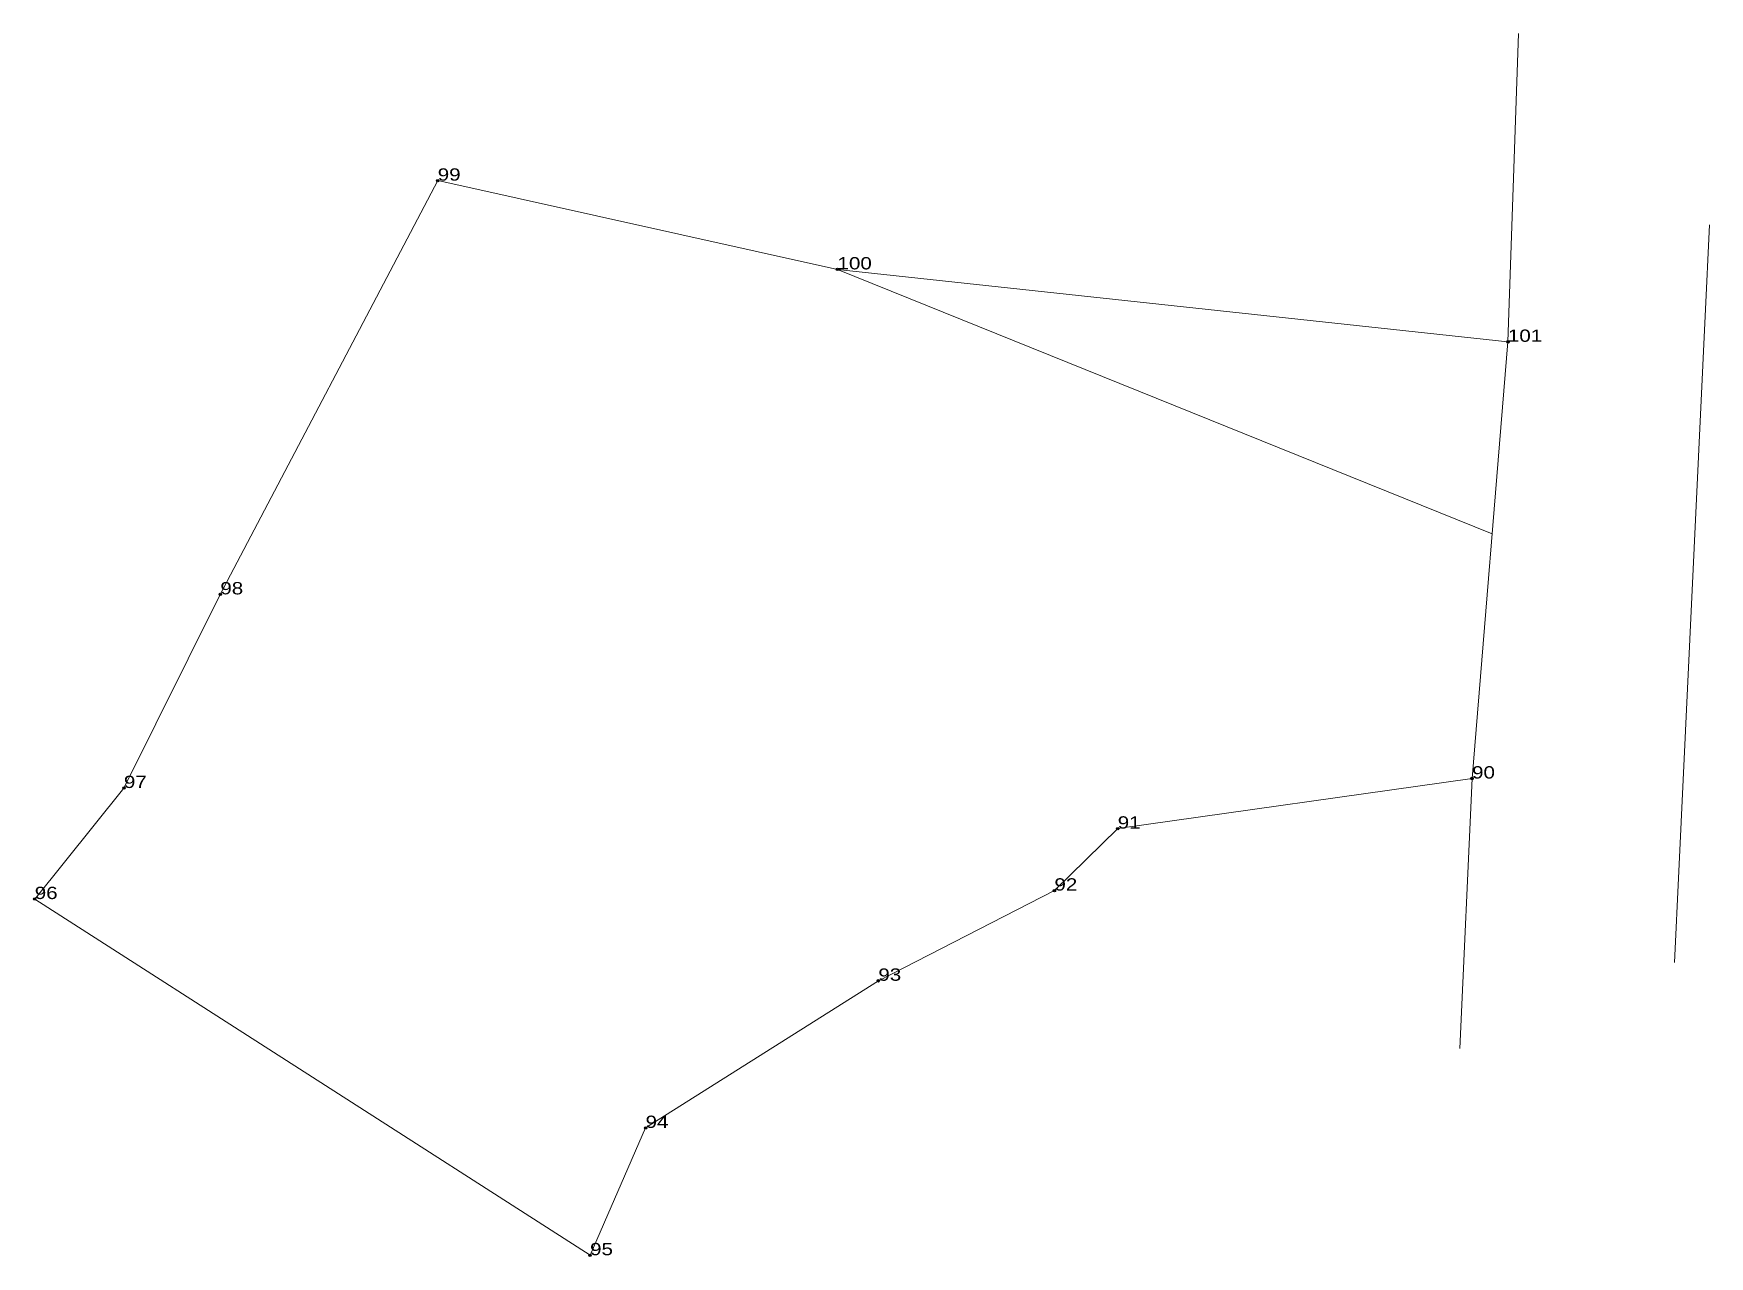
# Model space of a CAD drawing. Header units: metres. Extents: x 536013 to 552789, y 1818325 to 1839235.
# Drawn here: x 550770.4 to 551015.7, y 1819830.4 to 1820009.4 of the extents above; entities that cross this region are included whole.
import ezdxf

# ---------------------------------------------------------------- set-up
doc = ezdxf.new("R2010")
doc.units = ezdxf.units.M
doc.header["$LTSCALE"] = 0.72
doc.header["$PDMODE"] = 32
doc.header["$PDSIZE"] = 0.36
doc.layers.add('12', color=7, linetype='Continuous')
doc.layers.add('7', color=7, linetype='Continuous')
doc.layers.add('32', color=7, linetype='Continuous', lineweight=13)

msp = doc.modelspace()

# ---------------------------------------------------------------- linework, layer by layer
at = {"layer": '32'}
for p, q in [((550987.74, 1820009.4), (550986.21, 1819964.28)), ((551015.71, 1819981.41), (551010.57, 1819873.44)), ((550888.09, 1819974.88), (550983.9, 1819936.17)), ((550979.18, 1819860.87), (550980.96, 1819900.37))]:
    msp.add_line(p, q, dxfattribs=at)
msp.add_lwpolyline([(550986.21, 1819964.28), (550888.09, 1819974.88), (550829.58, 1819987.87), (550797.76, 1819927.32), (550783.65, 1819898.98), (550770.6, 1819882.73), (550851.88, 1819830.6), (550860, 1819849.23), (550894.07, 1819870.77), (550919.84, 1819883.97), (550929.1, 1819893.04), (550980.96, 1819900.37)], close=True, dxfattribs=at)
at = {"layer": '7'}
for p in [(550829.58, 1819987.87), (550888.09, 1819974.88), (550986.21, 1819964.28), (550797.76, 1819927.32), (550980.96, 1819900.37), (550783.65, 1819898.98), (550929.1, 1819893.04), (550770.6, 1819882.73), (550919.84, 1819883.97), (550894.07, 1819870.77), (550860, 1819849.23), (550851.88, 1819830.6)]:
    msp.add_point(p, dxfattribs=at)

# ---------------------------------------------------------------- texts
at = {"layer": '12', "width": 1.25}
for s, p in [('99', (550829.58, 1819987.87)), ('100', (550888.09, 1819974.88)), ('101', (550986.21, 1819964.28)), ('98', (550797.76, 1819927.32)), ('90', (550980.96, 1819900.37)), ('97', (550783.65, 1819898.98)), ('91', (550929.1, 1819893.04)), ('92', (550919.84, 1819883.97)), ('96', (550770.6, 1819882.73)), ('93', (550894.07, 1819870.77)), ('94', (550860, 1819849.23)), ('95', (550851.88, 1819830.6))]:
    msp.add_text(s, height=1.8, dxfattribs=at).set_placement(p)

doc.saveas('drawing.dxf')
